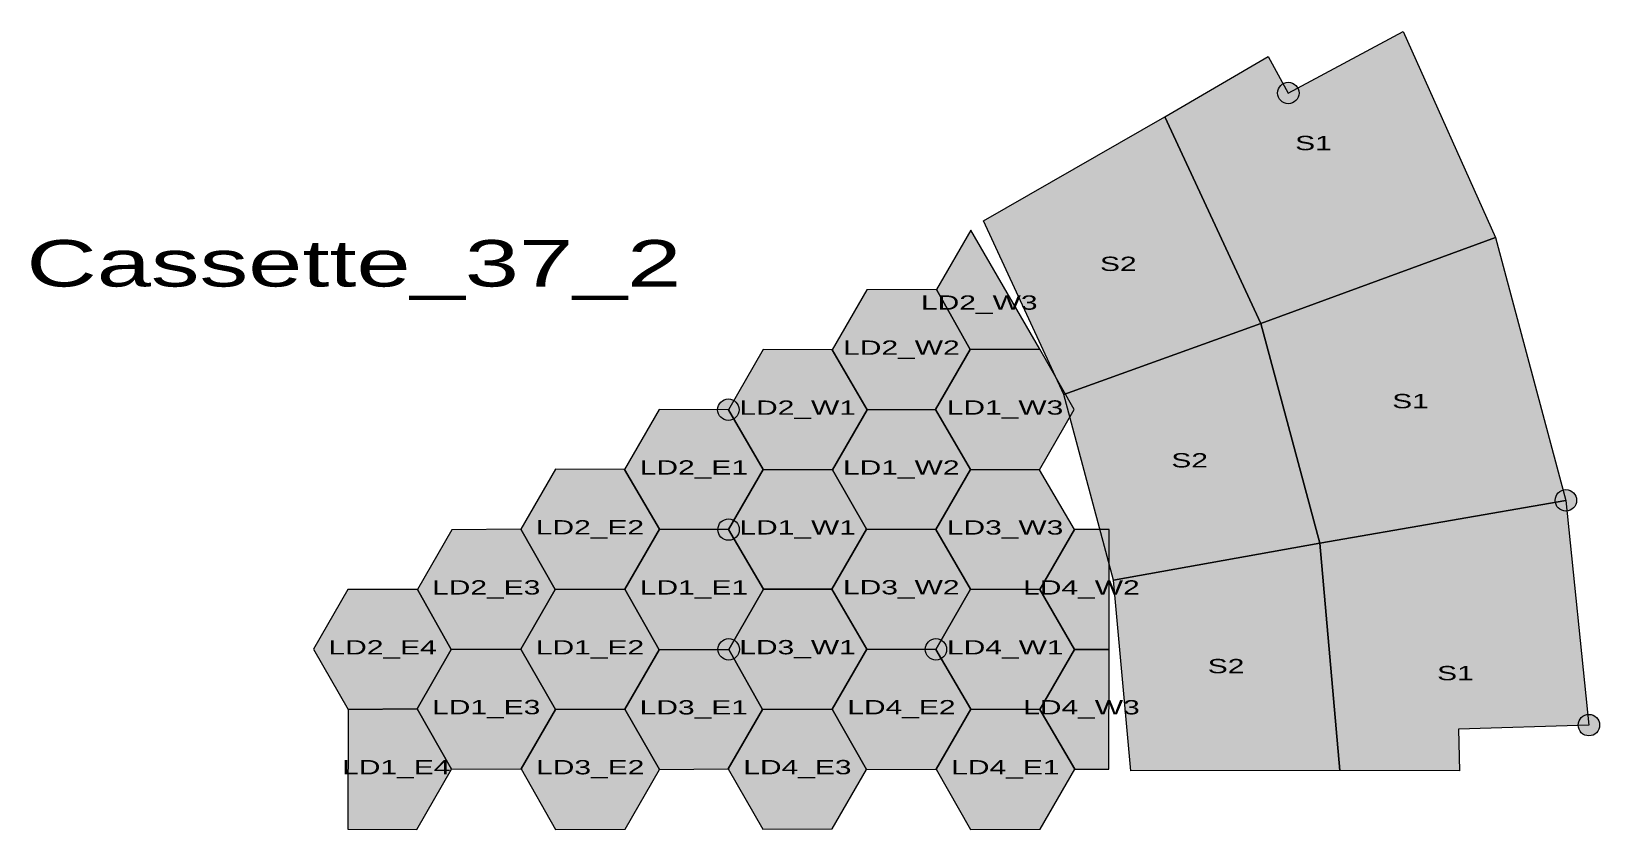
# Model space of a CAD drawing. Header units: metres. Extents: x -1 to 2193, y -82 to 1034.
import ezdxf

# ---------------------------------------------------------------- set-up
doc = ezdxf.new("R2010")
doc.units = ezdxf.units.M
for name, color, linetype in [('ENGINES', 7, 'Continuous'), ('SHAPES', 7, 'Continuous'), ('TEXT', 7, 'Continuous')]:
    doc.layers.add(name, color=color, linetype=linetype)
doc.styles.add('BoldStyle', font='arial.ttf', dxfattribs={"width": 1.5})

msp = doc.modelspace()

# ---------------------------------------------------------------- hatches: boundary and pattern name
h = msp.add_hatch(color=222)
h.dxf.hatch_style = 1
h.paths.add_polyline_path([(1718.9, 625.3), (1584.4, 914.3), (1728.8, 998.4), (1757.1, 947.4), (1917.7, 1033.6), (2046.9, 745.4)])
h = msp.add_hatch(color=244)
h.dxf.hatch_style = 1
edge = h.paths.add_edge_path()
edge.add_arc((1757.1, 947.4), 15, 0, 360)
h = msp.add_hatch(color=222)
h.dxf.hatch_style = 1
h.paths.add_polyline_path([(1443.3, 525.8), (1330.6, 768.7), (1584.4, 914.3), (1718.9, 625.3)])
h = msp.add_hatch(color=42)
h.dxf.hatch_style = 1
h.paths.add_polyline_path([(1409.4, 589.2), (1312.8, 755.9), (1264.8, 672.7), (1312.2, 588.8)])
h = msp.add_hatch(color=202)
h.dxf.hatch_style = 1
h.paths.add_polyline_path([(1801.3, 317.9), (1718.9, 625.3), (2046.9, 745.4), (2145.4, 377.9)])
h = msp.add_hatch(color=42)
h.dxf.hatch_style = 1
h.paths.add_polyline_path([(1167.8, 504.7), (1263.7, 504.8), (1312.2, 588.8), (1264.8, 672.7), (1167.6, 672.3), (1119.1, 588.3)])
h = msp.add_hatch(color=202)
h.dxf.hatch_style = 1
h.paths.add_polyline_path([(1512.8, 266.3), (1443.3, 525.8), (1718.9, 625.3), (1801.3, 317.9)])
h = msp.add_hatch(color=42)
h.dxf.hatch_style = 1
h.paths.add_polyline_path([(1022.6, 421.1), (1119.3, 420.7), (1167.8, 504.7), (1119.1, 588.3), (1022.3, 588.7), (973.8, 504.7)])
h = msp.add_hatch(color=32)
h.dxf.hatch_style = 1
h.paths.add_polyline_path([(1312.4, 421.2), (1409.2, 420.8), (1457.7, 504.8), (1409.4, 589.2), (1312.2, 588.8), (1263.7, 504.8)])
h = msp.add_hatch(color=42)
h.dxf.hatch_style = 1
h.paths.add_polyline_path([(877.3, 337.6), (974.1, 337.1), (1022.6, 421.1), (973.8, 504.7), (877.1, 505.1), (828.6, 421.1)])
h = msp.add_hatch(color=244)
h.dxf.hatch_style = 1
edge = h.paths.add_edge_path()
edge.add_arc((973.8, 504.7), 15, 0, 360)
h = msp.add_hatch(color=32)
h.dxf.hatch_style = 1
h.paths.add_polyline_path([(1167.2, 337.6), (1263.9, 337.2), (1312.4, 421.2), (1263.7, 504.8), (1167.8, 504.7), (1119.3, 420.7)])
h = msp.add_hatch(color=42)
h.dxf.hatch_style = 1
h.paths.add_polyline_path([(731.6, 253.1), (828.8, 253.6), (877.3, 337.6), (828.6, 421.1), (731.8, 421.6), (683.3, 337.6)])
h = msp.add_hatch(color=32)
h.dxf.hatch_style = 1
h.paths.add_polyline_path([(1022.8, 253.6), (1118.7, 253.6), (1167.2, 337.6), (1119.3, 420.7), (1022.6, 421.1), (974.1, 337.1)])
h = msp.add_hatch(color=82)
h.dxf.hatch_style = 1
h.paths.add_polyline_path([(1312.7, 253.6), (1409.4, 253.2), (1457.9, 337.2), (1409.2, 420.8), (1312.4, 421.2), (1263.9, 337.2)])
h = msp.add_hatch(color=152)
h.dxf.hatch_style = 1
h.paths.add_polyline_path([(1829.3, 0.4), (1801.3, 317.9), (2145.4, 377.9), (2177.6, 63.7), (1995.4, 58.1), (1996.4, -0.2)])
h = msp.add_hatch(color=244)
h.dxf.hatch_style = 1
edge = h.paths.add_edge_path()
edge.add_arc((2145.4, 377.9), 15, 0, 360)
h = msp.add_hatch(color=244)
h.dxf.hatch_style = 1
edge = h.paths.add_edge_path()
edge.add_arc((974.1, 337.1), 15, 0, 360)
h = msp.add_hatch(color=42)
h.dxf.hatch_style = 1
h.paths.add_polyline_path([(586.3, 169.6), (683.6, 170), (731.6, 253.1), (683.3, 337.6), (586.9, 336.6), (538.9, 253.5)])
h = msp.add_hatch(color=32)
h.dxf.hatch_style = 1
h.paths.add_polyline_path([(877.1, 169.1), (974.3, 169.6), (1022.8, 253.6), (974.1, 337.1), (877.3, 337.6), (828.8, 253.6)])
h = msp.add_hatch(color=82)
h.dxf.hatch_style = 1
h.paths.add_polyline_path([(1167.4, 170.1), (1264.2, 169.6), (1312.7, 253.6), (1263.9, 337.2), (1167.2, 337.6), (1118.7, 253.6)])
h = msp.add_hatch(color=122)
h.dxf.hatch_style = 1
h.paths.add_polyline_path([(1458.2, 169.6), (1506.6, 169.4), (1506.3, 337), (1457.9, 337.2), (1409.4, 253.2)])
h = msp.add_hatch(color=152)
h.dxf.hatch_style = 1
h.paths.add_polyline_path([(1536.7, -0.4), (1512.8, 266.3), (1801.3, 317.9), (1829.3, 0.4)])
h = msp.add_hatch(color=42)
h.dxf.hatch_style = 1
h.paths.add_polyline_path([(441.9, 85.5), (538.3, 86.4), (586.3, 169.6), (538.9, 253.5), (441.7, 253.1), (393.7, 169.9)])
h = msp.add_hatch(color=32)
h.dxf.hatch_style = 1
h.paths.add_polyline_path([(731.8, 85.6), (829.1, 86), (877.1, 169.1), (828.8, 253.6), (731.6, 253.1), (683.6, 170)])
h = msp.add_hatch(color=82)
h.dxf.hatch_style = 1
h.paths.add_polyline_path([(1021.7, 85.6), (1118.9, 86.1), (1167.4, 170.1), (1118.7, 253.6), (1022.8, 253.6), (974.3, 169.6)])
h = msp.add_hatch(color=122)
h.dxf.hatch_style = 1
h.paths.add_polyline_path([(1312.9, 86.1), (1409.7, 85.6), (1458.2, 169.6), (1409.4, 253.2), (1312.7, 253.6), (1264.2, 169.6)])
h = msp.add_hatch(color=244)
h.dxf.hatch_style = 1
edge = h.paths.add_edge_path()
edge.add_arc((974.3, 169.6), 15, 0, 360)
h = msp.add_hatch(color=244)
h.dxf.hatch_style = 1
edge = h.paths.add_edge_path()
edge.add_arc((1264.2, 169.6), 15, 0, 360)
h = msp.add_hatch(color=32)
h.dxf.hatch_style = 1
h.paths.add_polyline_path([(586.6, 2), (683.8, 2.4), (731.8, 85.6), (683.6, 170), (586.3, 169.6), (538.3, 86.4)])
h = msp.add_hatch(color=82)
h.dxf.hatch_style = 1
h.paths.add_polyline_path([(877.3, 1.6), (973.7, 2.5), (1021.7, 85.6), (974.3, 169.6), (877.1, 169.1), (829.1, 86)])
h = msp.add_hatch(color=122)
h.dxf.hatch_style = 1
h.paths.add_polyline_path([(1167.2, 1.6), (1264.4, 2.1), (1312.9, 86.1), (1264.2, 169.6), (1167.4, 170.1), (1118.9, 86.1)])
h = msp.add_hatch(color=122)
h.dxf.hatch_style = 1
h.paths.add_polyline_path([(1458.4, 2.1), (1505.9, 2.3), (1506.6, 169.4), (1458.2, 169.6), (1409.7, 85.6)])
h = msp.add_hatch(color=32)
h.dxf.hatch_style = 1
h.paths.add_polyline_path([(441.9, 85.5), (441.3, -81.6), (538.1, -82), (586.6, 2), (538.3, 86.4)])
h = msp.add_hatch(color=82)
h.dxf.hatch_style = 1
h.paths.add_polyline_path([(732.1, -82), (829.3, -81.6), (877.3, 1.6), (829.1, 86), (731.8, 85.6), (683.8, 2.4)])
h = msp.add_hatch(color=122)
h.dxf.hatch_style = 1
h.paths.add_polyline_path([(1021.9, -81.9), (1119.2, -81.5), (1167.2, 1.6), (1118.9, 86.1), (1021.7, 85.6), (973.7, 2.5)])
h = msp.add_hatch(color=122)
h.dxf.hatch_style = 1
h.paths.add_polyline_path([(1312.7, -82.4), (1409.9, -81.9), (1458.4, 2.1), (1409.7, 85.6), (1312.9, 86.1), (1264.4, 2.1)])
h = msp.add_hatch(color=244)
h.dxf.hatch_style = 1
edge = h.paths.add_edge_path()
edge.add_arc((2177.6, 63.7), 15, 0, 360)

# ---------------------------------------------------------------- linework, layer by layer
at = {"layer": 'ENGINES', "color": 244}
for centre in [(1757.1, 947.4), (973.8, 504.7), (2145.4, 377.9), (974.1, 337.1), (974.3, 169.6), (1264.2, 169.6), (2177.6, 63.7)]:
    msp.add_circle(centre, 15, dxfattribs=at)
at = {"layer": 'SHAPES', "color": 250}
for points in [[(1718.9, 625.3), (1584.4, 914.3), (1728.8, 998.4), (1757.1, 947.4), (1917.7, 1033.6), (2046.9, 745.4)], [(1443.3, 525.8), (1330.6, 768.7), (1584.4, 914.3), (1718.9, 625.3)], [(1409.4, 589.2), (1312.8, 755.9), (1264.8, 672.7), (1312.2, 588.8)], [(1801.3, 317.9), (1718.9, 625.3), (2046.9, 745.4), (2145.4, 377.9)], [(1167.8, 504.7), (1263.7, 504.8), (1312.2, 588.8), (1264.8, 672.7), (1167.6, 672.3), (1119.1, 588.3)], [(1512.8, 266.3), (1443.3, 525.8), (1718.9, 625.3), (1801.3, 317.9)], [(1022.6, 421.1), (1119.3, 420.7), (1167.8, 504.7), (1119.1, 588.3), (1022.3, 588.7), (973.8, 504.7)], [(1312.4, 421.2), (1409.2, 420.8), (1457.7, 504.8), (1409.4, 589.2), (1312.2, 588.8), (1263.7, 504.8)], [(877.3, 337.6), (974.1, 337.1), (1022.6, 421.1), (973.8, 504.7), (877.1, 505.1), (828.6, 421.1)], [(1167.2, 337.6), (1263.9, 337.2), (1312.4, 421.2), (1263.7, 504.8), (1167.8, 504.7), (1119.3, 420.7)], [(731.6, 253.1), (828.8, 253.6), (877.3, 337.6), (828.6, 421.1), (731.8, 421.6), (683.3, 337.6)], [(1022.8, 253.6), (1118.7, 253.6), (1167.2, 337.6), (1119.3, 420.7), (1022.6, 421.1), (974.1, 337.1)], [(1312.7, 253.6), (1409.4, 253.2), (1457.9, 337.2), (1409.2, 420.8), (1312.4, 421.2), (1263.9, 337.2)], [(1829.3, 0.4), (1801.3, 317.9), (2145.4, 377.9), (2177.6, 63.7), (1995.4, 58.1), (1996.4, -0.2)], [(586.3, 169.6), (683.6, 170), (731.6, 253.1), (683.3, 337.6), (586.9, 336.6), (538.9, 253.5)], [(877.1, 169.1), (974.3, 169.6), (1022.8, 253.6), (974.1, 337.1), (877.3, 337.6), (828.8, 253.6)], [(1167.4, 170.1), (1264.2, 169.6), (1312.7, 253.6), (1263.9, 337.2), (1167.2, 337.6), (1118.7, 253.6)], [(1458.2, 169.6), (1506.6, 169.4), (1506.3, 337), (1457.9, 337.2), (1409.4, 253.2)], [(1536.7, -0.4), (1512.8, 266.3), (1801.3, 317.9), (1829.3, 0.4)], [(441.9, 85.5), (538.3, 86.4), (586.3, 169.6), (538.9, 253.5), (441.7, 253.1), (393.7, 169.9)], [(731.8, 85.6), (829.1, 86), (877.1, 169.1), (828.8, 253.6), (731.6, 253.1), (683.6, 170)], [(1021.7, 85.6), (1118.9, 86.1), (1167.4, 170.1), (1118.7, 253.6), (1022.8, 253.6), (974.3, 169.6)], [(1312.9, 86.1), (1409.7, 85.6), (1458.2, 169.6), (1409.4, 253.2), (1312.7, 253.6), (1264.2, 169.6)], [(586.6, 2), (683.8, 2.4), (731.8, 85.6), (683.6, 170), (586.3, 169.6), (538.3, 86.4)], [(877.3, 1.6), (973.7, 2.5), (1021.7, 85.6), (974.3, 169.6), (877.1, 169.1), (829.1, 86)], [(1167.2, 1.6), (1264.4, 2.1), (1312.9, 86.1), (1264.2, 169.6), (1167.4, 170.1), (1118.9, 86.1)], [(1458.4, 2.1), (1505.9, 2.3), (1506.6, 169.4), (1458.2, 169.6), (1409.7, 85.6)], [(441.9, 85.5), (441.3, -81.6), (538.1, -82), (586.6, 2), (538.3, 86.4)], [(732.1, -82), (829.3, -81.6), (877.3, 1.6), (829.1, 86), (731.8, 85.6), (683.8, 2.4)], [(1021.9, -81.9), (1119.2, -81.5), (1167.2, 1.6), (1118.9, 86.1), (1021.7, 85.6), (973.7, 2.5)], [(1312.7, -82.4), (1409.9, -81.9), (1458.4, 2.1), (1409.7, 85.6), (1312.9, 86.1), (1264.4, 2.1)]]:
    msp.add_lwpolyline(points, close=True, dxfattribs=at)

# ---------------------------------------------------------------- texts
at = {"layer": 'TEXT', "color": 0, "char_height": 20, "attachment_point": 5, "style": 'BoldStyle'}
for s, insert in [('S1', (1792.3, 877.4)), ('S2', (1519.3, 708.5)), ('LD2_W3', (1324.8, 651.6)), ('LD2_W2', (1215.9, 588.6)), ('S1', (1928.1, 516.6)), ('LD2_W1', (1070.8, 504.7)), ('LD1_W3', (1360.8, 504.9)), ('S2', (1619.1, 433.8)), ('LD2_E1', (925.6, 421.1)), ('LD1_W2', (1215.7, 421)), ('LD2_E2', (780.2, 337.4)), ('LD1_W1', (1070.8, 337.3)), ('LD3_W3', (1360.9, 337.2)), ('LD2_E3', (635.1, 253.4)), ('LD1_E1', (925.7, 253.4)), ('LD3_W2', (1215.7, 253.6)), ('LD4_W2', (1467.7, 253.3)), ('LD2_E4', (490.2, 169.6)), ('LD1_E2', (780.3, 169.6)), ('LD3_W1', (1070.6, 169.8)), ('LD4_W1', (1361.2, 169.6)), ('S2', (1670, 146.1)), ('S1', (1990.9, 136.3)), ('LD1_E3', (635.1, 86)), ('LD3_E1', (925.5, 85.7)), ('LD4_E2', (1215.9, 85.9)), ('LD4_W3', (1467.8, 85.8)), ('LD1_E4', (509.3, 2)), ('LD3_E2', (780.6, 2)), ('LD4_E3', (1070.4, 2.1)), ('LD4_E1', (1361.3, 1.9))]:
    msp.add_mtext(s, dxfattribs=dict(at, insert=insert))
at = {"layer": 'TEXT', "color": 8, "insert": (450, 700), "char_height": 65, "attachment_point": 5, "style": 'BoldStyle'}
msp.add_mtext('Cassette_37_2', dxfattribs=at)

doc.saveas('drawing.dxf')
